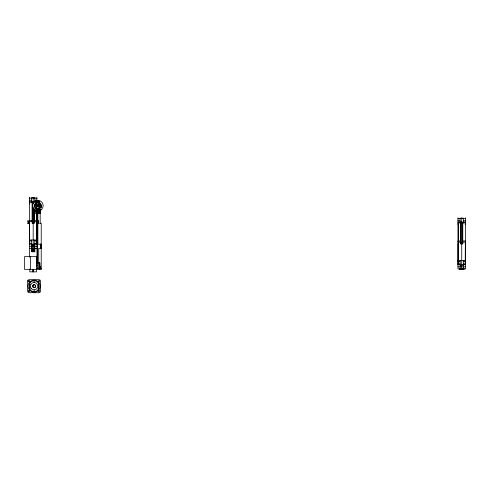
<?xml version="1.0" encoding="UTF-8"?>
<svg xmlns="http://www.w3.org/2000/svg" width="490" height="490" viewBox="0 0 490 490"><rect width="100%" height="100%" fill="white"/><g stroke="black" fill="none" stroke-linecap="round" stroke-linejoin="round"><path stroke-width="0.73" d="M32.205 251.756L33.179 248.406L34.159 251.756L34.857 248.406L34.857 251.756L31.507 251.756L31.507 248.406L32.205 251.756L32.346 248.406M36.94 204.25L36.199 205.635L36.94 207.013M36.952 197.286L36.615 205.635L36.94 208.697M37.062 205.414C39.182 209.285 38.759 202.248 37.467 205.524C37.981 207.123 38.71 204.391 37.467 205.524M38.802 208.716L39.127 205.635L38.802 201.194M38.802 207.013L39.549 205.635L38.802 204.25M32.683 285.817C35.77 291.979 36.523 281.462 32.83 285.462M38.777 208.807L38.888 209.212L36.854 209.212L36.964 208.807L37.871 209.212C41.509 208.985 42.575 203.485 38.888 202.413M37.657 206.443L37.767 206.039M37.981 205.224L38.091 204.82M36.009 202.401L38.888 202.052L38.777 202.456L37.871 202.052L35.531 203.289M465.218 223.857L465.5 222.846L457.96 222.846L458.377 224.365L458.377 264.735M37.026 210.933L37.644 210.314L38.722 210.933M40.211 207.974L41.068 206.486L41.552 206.621M41.099 207.497L41.472 206.596M29.198 284.359L30.184 283.937A4.526 4.526 0 0 0 30.184 288.457L29.265 288.2M33.724 284.782L33.369 284.929A1.464 1.464 0 0 0 33.369 287.465L33.724 287.612M38.888 202.052L38.728 202.437L37.013 202.437L36.854 202.052L36.964 202.456M36.854 209.212L37.013 208.826L38.728 208.826L38.888 209.212M461.948 269.549L462.382 268.93L463.908 268.93L462.456 269.549M37.454 206.357L37.663 205.996M38.079 205.267L38.294 204.906M39.28 209.953L39.978 211.159L38.931 212.972L36.836 212.972L35.788 211.159M36.689 206.817L36.94 206.462M38.802 204.802L39.059 204.446M34.778 209.855L35.17 209.346M462.597 242.532L462.597 222.846L461.733 221.799L460.686 222.846L460.686 243.793L462.774 243.793L462.774 222.846L461.733 221.799L460.863 222.846L460.796 244.057M35.176 208.33L35.531 207.974L36.217 208.495A3.308 3.308 0 0 0 41.184 205.635A3.308 3.308 0 0 0 36.217 202.768L35.966 202.333L36.854 201.96M30.313 282.405L29.663 283.055L29.663 289.339L30.313 289.988M37.895 289.988L38.545 289.339L38.545 283.055L37.895 282.405M462.989 268.924L462.137 269.341M34.141 209.365L36.364 210.669L36.805 212.225A1.507 1.507 0 0 0 38.937 212.225L39.378 210.669L41.607 209.365M463.509 268.924L462.321 269.549M36.419 206.468L36.787 206.259M37.148 206.051L37.51 205.843M38.232 205.42L38.6 205.212M38.961 205.004L39.323 204.796M464.159 268.93L462.542 269.549M459.216 268.93L460.894 269.549L464.244 268.93M36.052 201.169L38.888 201.108L38.888 202.952M36.854 202.413C33.773 203.191 33.773 208.072 36.854 208.85L36.854 210.155L38.888 210.155M39.316 208.134L37.871 208.52L36.425 208.134A2.891 2.891 0 0 1 36.425 203.13L37.871 202.744L39.316 203.13M32.683 286.577L32.83 286.926M35.372 285.462L35.519 285.817M36.254 206.063L36.658 205.959M37.062 205.849L37.467 205.739M38.275 205.524L38.679 205.414M39.084 205.304L39.494 205.2M36.854 201.323L36.726 201.341A4.441 4.441 0 0 1 39.022 201.341M461.519 269.341L461.078 268.93L459.553 268.93L461.004 269.549M29.412 198.125L36.952 198.125M29.412 200.226L31.507 200.226M34.857 200.226L36.952 200.226M36.419 201.194L39.096 201.194M29.412 201.482L31.507 201.482M36.952 201.482L34.857 201.482L34.857 197.66L31.507 197.66L31.507 202.45L32.132 202.45M36.94 201.819L38.802 201.819M29.412 203.84L29.829 203.84M34.563 205.635L34.061 205.635L34.19 206.621M34.815 205.635L40.933 205.635M36.836 209.346L38.931 209.346M39.978 211.159L40.48 211.159L40.48 213.395L35.286 213.395L35.286 211.159M36.879 212.164L38.888 212.164L38.888 208.85M457.96 218.65L465.5 218.65M29.412 220.457L32.132 220.457M34.227 220.457L36.952 220.457M457.96 220.751L460.055 220.751M463.405 220.751L465.5 220.751M27.538 220.966L28.365 220.966L28.365 223.269M34.649 220.966L32.346 220.966L32.346 223.269M38.826 220.966L38 220.966L38 223.269M28.365 221.174L29.204 221.174M29.412 221.174L29.829 221.174M32.346 221.168L34.018 221.168M36.952 221.174L36.53 221.174L36.53 212.881M37.16 221.174L38 221.174M29.412 221.547L32.132 221.547M34.227 221.547L36.952 221.547M460.686 221.799L461.733 221.799M34.227 222.007L34.857 222.007M457.96 222.007L460.055 222.007M463.405 222.007L465.5 222.007M32.346 222.117L34.018 222.117M460.686 222.975L460.055 222.975L460.055 218.185L463.405 218.185L463.405 222.975L462.774 222.975M27.538 223.269L29.204 223.269L29.204 220.966M29.412 223.269L29.835 223.269M36.53 223.269L36.952 223.269M38.826 223.269L37.16 223.269L37.16 220.966M39.715 223.269L41.221 223.269L41.221 268.594M457.96 224.365L458.377 224.365M465.084 224.365L465.5 224.365M29.412 240.02L36.952 240.02M29.412 240.86L31.587 240.86M34.772 240.86L36.952 240.86M457.96 240.982L460.686 240.982M462.774 240.982L465.5 240.982M457.96 241.699L458.377 241.699M465.084 241.699L465.5 241.699M457.96 242.072L460.686 242.072M462.774 242.072L465.5 242.072M460.055 242.532L462.774 242.532M29.412 243.371L31.587 243.371M34.772 243.371L36.952 243.371M457.96 243.793L458.383 243.793M465.077 243.793L465.5 243.793M29.7 244.045L29.578 223.269M36.419 244.045L36.781 244.045L36.781 223.269M29.412 244.21L36.952 244.21M41.221 244.21L37.871 244.21L37.871 223.269M31.587 244.663L34.772 244.663M34.649 244.859L31.715 244.859L34.649 244.767L34.649 248.406M31.715 244.963L34.649 244.963M31.715 245.074L34.649 245.074M31.715 245.196L34.649 245.196M31.715 245.319L34.649 245.319M31.715 245.447L34.649 245.447M31.715 245.588L34.649 245.588M31.715 245.723L34.649 245.723M31.715 245.87L34.649 245.87M31.715 246.011L34.649 246.011M29.412 246.311L31.587 246.311M31.715 246.311L34.649 246.311M34.772 246.311L36.952 246.311M31.715 247.395L34.649 247.395M41.221 248.399L38.71 248.399L38.71 268.293M29.412 248.406L36.952 248.406M457.96 260.545L465.5 260.545M457.96 261.384L460.141 261.384M463.32 261.384L465.5 261.384M36.346 262.891L39.812 262.891L39.812 266.242M457.96 263.896L460.141 263.896M463.32 263.896L465.5 263.896M458.493 264.569L458.126 264.569L458.126 243.793M465.212 264.569L465.335 243.793M457.96 264.735L465.5 264.735M460.141 265.188L463.32 265.188M39.421 266.242L40.26 266.242L40.26 268.293M457.96 266.836L465.5 266.836M36.346 268.293L41.497 268.293L41.497 269.341L24.5 269.341L24.5 256.625L36.646 256.625L36.646 269.341M460.055 269.341L463.405 269.341M460.918 269.549L459.302 268.93M36.254 205.2L36.658 205.304M38.275 205.739L38.679 205.849M39.084 205.959L39.494 206.063M461.139 269.549L459.951 268.924M35.519 286.577L35.372 286.926M461.31 269.549L460.471 268.924M36.419 204.796L36.787 205.004M37.148 205.212L37.51 205.42M38.232 205.843L38.6 206.051M38.961 206.259L39.323 206.468M40.737 207.288L41.172 207.54M34.227 202.321L33.179 201.274L32.132 202.321L32.132 223.269L34.227 223.269L34.227 209.138M40.572 209.346L40.964 209.855M35.004 207.288L35.531 207.974M38.802 206.462L39.059 206.817M36.689 204.446L36.94 204.802M37.454 204.906L37.663 205.267M38.079 205.996L38.294 206.357M29.688 203.332L29.412 202.321L34.049 202.321L33.179 201.274L32.316 202.321L32.316 221.253M37.657 204.82L37.767 205.224M37.981 206.039L38.091 206.443M34.018 248.406L34.159 251.756M465.5 217.811L465.5 268.93L457.96 268.93L457.96 217.811M463.32 260.545L463.405 268.93M462.664 242.532L462.664 244.057M461.733 217.811L461.733 269.549M460.141 260.545L460.141 268.93M458.248 243.793L458.248 264.569M41.001 244.21L41.001 248.399M40.799 244.21L40.799 248.399M40.627 244.21L40.627 248.399M40.492 244.21L40.492 248.399M40.413 244.21L40.413 248.399M40.382 244.21L40.382 248.399M40.174 212.795L40.174 223.269M40.076 266.242L40.076 268.293M39.904 268.293L39.904 269.341M39.745 262.891L39.745 268.293M39.549 262.891L39.549 268.293M38.416 220.966L38.416 223.269M37.871 204.796L37.871 205.212M37.871 206.051L37.871 206.468M37.883 210.155L37.883 212.164M37.871 212.795L37.871 221.021M37.577 221.174L37.577 223.269M37.62 262.891L37.62 268.293M37.448 212.795L37.448 221.198M37.448 223.269L37.448 263.252M36.952 212.146L36.952 263.142M36.854 201.108L36.854 202.952M36.658 223.269L36.658 244.045M36.53 222.007L36.53 244.21M36.53 269.065L36.53 271.858L29.829 271.858L29.829 269.065M34.772 240.02L34.772 248.406M34.104 280.831L34.104 282.51M34.104 289.884L34.104 291.556M34.049 208.379L34.018 223.269M33.669 271.858L33.669 269.763L32.695 269.763L32.695 271.858M33.179 197.286L33.179 203.834M33.179 207.625L33.179 221.253M33.179 223.269L33.179 245.178M33.179 248.406L33.179 251.756M33.179 269.763L33.179 271.858M31.715 244.767L31.715 248.406M31.587 240.02L31.587 248.406M30.576 256.625L30.576 269.341M29.412 197.286L29.412 257.25M29.455 284.359L29.455 288.034M28.781 221.174L28.781 223.269M27.948 220.966L27.948 223.269M36.86 264.9A5.359 5.359 0 0 1 36.677 266.291M33.369 287.465A1.464 1.464 0 0 0 35.568 286.197A1.464 1.464 0 0 0 33.369 284.929M38.098 210.314A0.882 0.882 0 0 1 38.594 211.668A0.882 0.882 0 0 1 37.154 211.668A0.882 0.882 0 0 1 37.644 210.314M35.231 210.204A5.28 5.28 0 0 1 33.828 202.241A5.28 5.28 0 0 1 41.913 202.241A5.28 5.28 0 0 1 40.511 210.204M36.425 208.134A2.891 2.891 0 0 0 40.762 205.635A2.891 2.891 0 0 0 36.425 203.13M36.217 208.495A3.308 3.308 0 0 1 36.217 202.768M29.504 283.324L29.504 289.412L30.251 290.043A5.445 5.445 0 0 0 37.951 290.043L38.704 289.412L38.912 286.197L38.704 282.981L37.951 282.344A5.445 5.445 0 0 0 30.251 282.344L29.504 283.324M27.642 280.862L27.587 291.121L28.053 292.242L29.18 292.714L39.029 292.714L40.149 292.242L40.615 291.121L40.615 281.272L40.149 280.145L39.029 279.68L29.18 279.68L28.383 279.894L27.642 280.862M28.371 281.058C29.394 284.255 30.858 278.798 28.371 281.058M28.371 290.901C29.394 294.104 30.858 288.647 28.371 290.901M38.214 281.058C39.243 284.255 40.707 278.798 38.214 281.058M38.214 290.901C39.243 294.104 40.707 288.647 38.214 290.901M38.802 209.444L36.94 209.444L36.94 210.069L38.802 210.069L38.802 209.444M29.804 290.49A6.076 6.076 0 0 0 39.966 287.765A6.076 6.076 0 0 0 32.53 280.329A6.076 6.076 0 0 0 29.804 290.49M31.495 288.8A3.687 3.687 0 0 0 37.663 287.152A3.687 3.687 0 0 0 33.148 282.638A3.687 3.687 0 0 0 31.495 288.8"/></g></svg>
